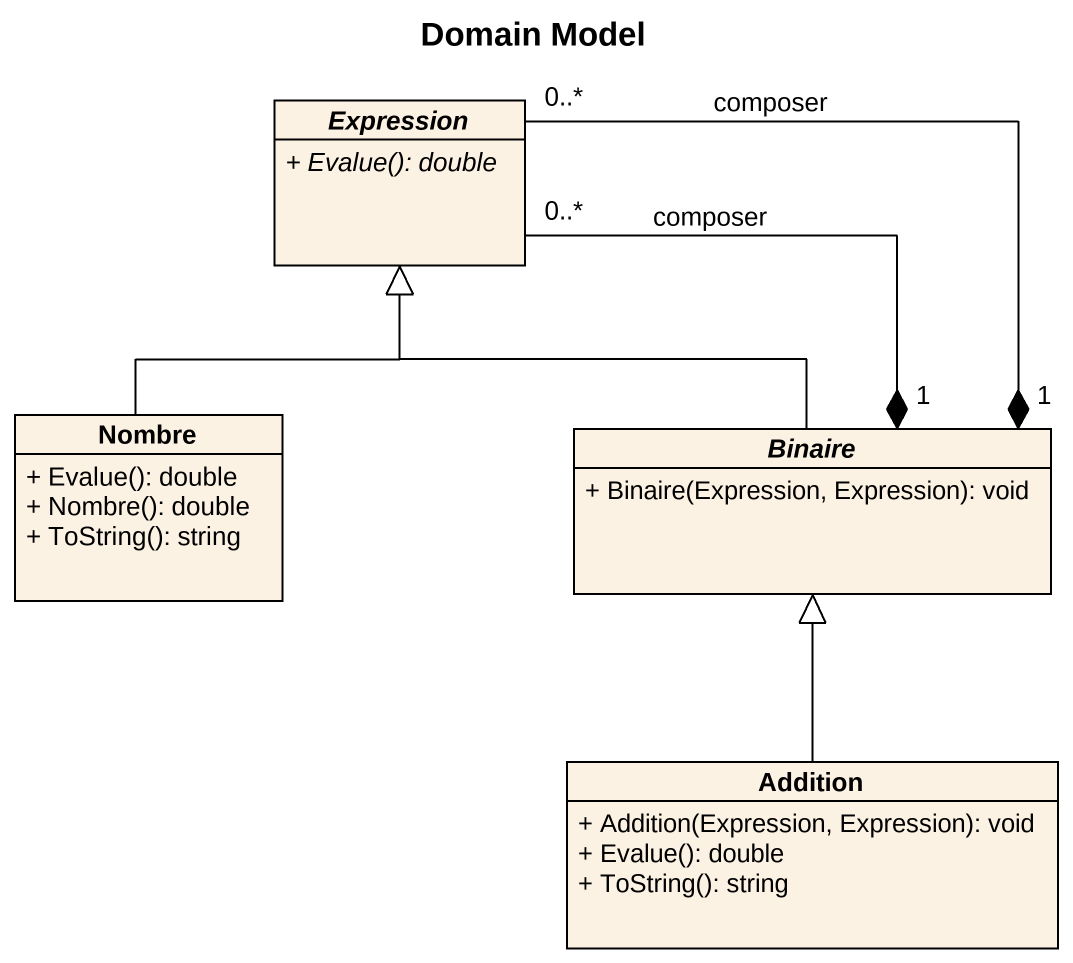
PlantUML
@startuml
title Domain Model
hide circle
hide empty members
skinparam classAttributeIconSize 0
abstract class Expression {
  {abstract} + Evalue(): double
}
class Nombre {
  + Evalue(): double
  + Nombre(): double
  + ToString(): string
}
abstract class Binaire {
  + Binaire(Expression, Expression): void
}
class Addition {
  + Addition(Expression, Expression): void
  + Evalue(): double
  + ToString(): string
}
Expression "0..*" --* "1" Binaire : composer
Nombre -up-|> Expression
Binaire -up-|> Expression
Binaire "1" *-up- "0..*" Expression : composer
Addition -up-|> Binaire
@enduml
